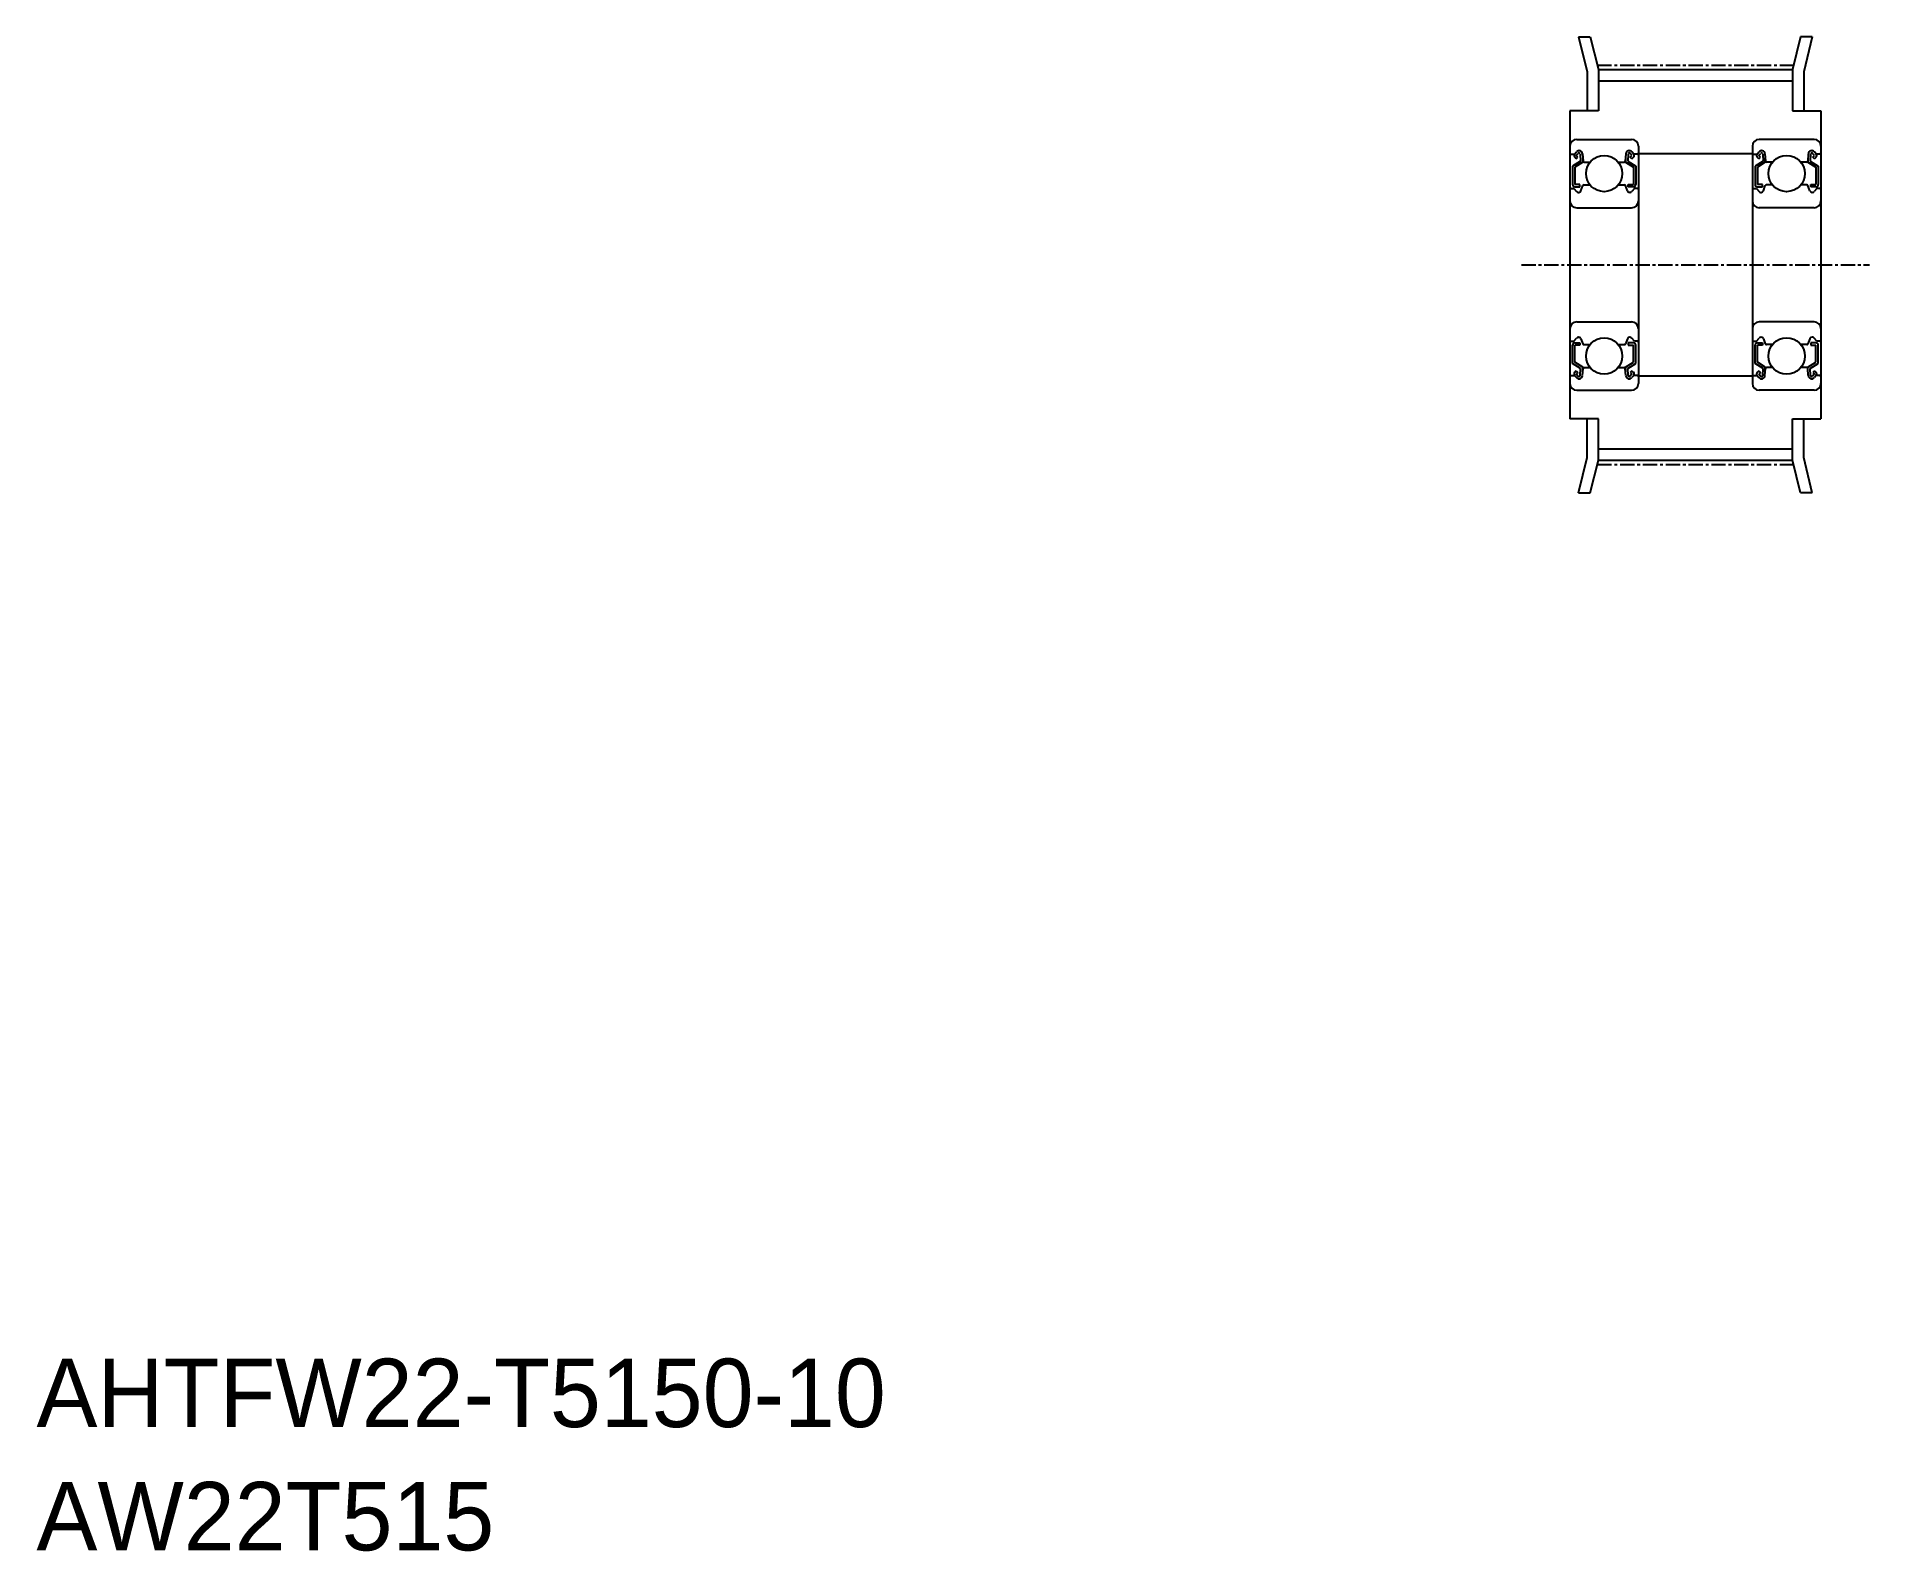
# Model space of a CAD drawing. Extents: x -286 to -125, y -61 to 72.
import ezdxf

# ---------------------------------------------------------------- set-up
doc = ezdxf.new("R2010")
doc.units = 0
doc.linetypes.add('CENTER', pattern=[2, 1.25, -0.25, 0.25, -0.25])
doc.layers.get('0').update_dxf_attribs({"linetype": 'CONTINUOUS'})
doc.layers.add('CENTER', color=1, linetype='CENTER')

msp = doc.modelspace()

# ---------------------------------------------------------------- linework, layer by layer
for p, q in [((-150.8, 71.91), (-150.05, 68.82)), ((-150.8, 71.91), (-149.77, 71.91)), ((-149.77, 71.91), (-149.05, 69.04)), ((-131.33, 71.91), (-132.05, 69.04)), ((-130.3, 71.91), (-131.33, 71.91)), ((-130.3, 71.91), (-131.05, 68.82)), ((-150.05, 68.82), (-150.05, 65.41)), ((-149.05, 69.04), (-149.05, 65.41)), ((-149.05, 69.04), (-132.05, 69.04)), ((-149.05, 68.04), (-132.05, 68.04)), ((-132.05, 69.04), (-132.05, 65.41)), ((-131.05, 68.82), (-131.05, 65.41)), ((-149.05, 65.41), (-151.55, 65.41)), ((-151.55, 65.41), (-151.55, 41.91)), ((-151.55, 65.41), (-151.55, 38.41)), ((-132.05, 65.41), (-129.55, 65.41)), ((-129.55, 65.41), (-129.55, 41.91)), ((-129.55, 65.41), (-129.55, 38.41)), ((-150.95, 62.91), (-146.15, 62.91)), ((-130.15, 62.91), (-134.95, 62.91)), ((-151.55, 62.31), (-151.55, 41.51)), ((-151.45, 61.61), (-151.14, 61.61)), ((-151.14, 61.61), (-150.98, 61.81)), ((-150.99, 61.2), (-151.13, 61.34)), ((-150.99, 61.48), (-150.82, 61.68)), ((-150.85, 61.34), (-150.99, 61.48)), ((-150.99, 61.2), (-150.85, 61.34)), ((-150.65, 61.62), (-150.62, 61.01)), ((-150.45, 61.64), (-150.4, 61)), ((-150.42, 61.25), (-150.42, 60.9)), ((-146.65, 61.64), (-146.7, 61)), ((-146.68, 61.25), (-146.68, 60.9)), ((-146.45, 61.62), (-146.48, 61.01)), ((-146.11, 61.48), (-146.28, 61.68)), ((-146.26, 61.34), (-146.11, 61.48)), ((-146.11, 61.2), (-146.26, 61.34)), ((-145.96, 61.61), (-146.12, 61.81)), ((-146.11, 61.2), (-145.97, 61.34)), ((-145.65, 61.61), (-145.96, 61.61)), ((-145.55, 62.31), (-145.55, 41.51)), ((-135.55, 62.31), (-135.55, 41.51)), ((-135.45, 61.61), (-135.14, 61.61)), ((-135.14, 61.61), (-134.98, 61.81)), ((-134.99, 61.2), (-135.13, 61.34)), ((-134.99, 61.48), (-134.82, 61.68)), ((-134.85, 61.34), (-134.99, 61.48)), ((-134.99, 61.2), (-134.85, 61.34)), ((-134.65, 61.62), (-134.62, 61.01)), ((-134.45, 61.64), (-134.4, 61)), ((-134.42, 61.25), (-134.42, 60.9)), ((-130.65, 61.64), (-130.7, 61)), ((-130.68, 61.25), (-130.68, 60.9)), ((-130.45, 61.62), (-130.48, 61.01)), ((-130.11, 61.48), (-130.28, 61.68)), ((-130.26, 61.34), (-130.11, 61.48)), ((-130.11, 61.2), (-130.26, 61.34)), ((-129.96, 61.61), (-130.12, 61.81)), ((-130.11, 61.2), (-129.97, 61.34)), ((-129.65, 61.61), (-129.96, 61.61)), ((-129.55, 62.31), (-129.55, 41.51)), ((-150.62, 61.01), (-151.32, 60.57)), ((-151.32, 60.57), (-151.32, 58.96)), ((-150.42, 60.9), (-151.12, 60.46)), ((-151.12, 60.46), (-151.12, 58.96)), ((-150.3, 60.91), (-149.78, 60.91)), ((-147.32, 60.91), (-146.8, 60.91)), ((-146.68, 60.9), (-145.98, 60.46)), ((-146.48, 61.01), (-145.78, 60.57)), ((-145.98, 60.46), (-145.98, 58.96)), ((-145.78, 60.57), (-145.78, 58.96)), ((-134.62, 61.01), (-135.32, 60.57)), ((-135.32, 60.57), (-135.32, 58.96)), ((-134.42, 60.9), (-135.12, 60.46)), ((-135.12, 60.46), (-135.12, 58.96)), ((-133.78, 60.91), (-134.3, 60.91)), ((-130.8, 60.91), (-131.32, 60.91)), ((-130.68, 60.9), (-129.98, 60.46)), ((-130.48, 61.01), (-129.78, 60.57)), ((-129.98, 60.46), (-129.98, 58.96)), ((-129.78, 60.57), (-129.78, 58.96)), ((-151.45, 58.61), (-151.2, 58.61)), ((-151.2, 58.61), (-150.97, 58.33)), ((-150.67, 58.96), (-151.12, 58.96)), ((-151.12, 58.76), (-150.67, 58.76)), ((-150.81, 58.26), (-150.78, 58.26)), ((-150.67, 58.76), (-150.67, 58.96)), ((-150.59, 58.4), (-150.43, 58.85)), ((-150.33, 58.91), (-149.78, 58.91)), ((-147.32, 58.91), (-146.77, 58.91)), ((-146.51, 58.4), (-146.68, 58.85)), ((-146.43, 58.76), (-146.43, 58.96)), ((-146.43, 58.96), (-145.98, 58.96)), ((-145.98, 58.76), (-146.43, 58.76)), ((-146.29, 58.26), (-146.32, 58.26)), ((-145.9, 58.61), (-146.13, 58.33)), ((-145.65, 58.61), (-145.9, 58.61)), ((-135.45, 58.61), (-135.2, 58.61)), ((-135.2, 58.61), (-134.97, 58.33)), ((-134.67, 58.96), (-135.12, 58.96)), ((-135.12, 58.76), (-134.67, 58.76)), ((-134.81, 58.26), (-134.78, 58.26)), ((-134.67, 58.76), (-134.67, 58.96)), ((-134.59, 58.4), (-134.43, 58.85)), ((-133.78, 58.91), (-134.33, 58.91)), ((-130.77, 58.91), (-131.32, 58.91)), ((-130.51, 58.4), (-130.68, 58.85)), ((-130.43, 58.76), (-130.43, 58.96)), ((-130.43, 58.96), (-129.98, 58.96)), ((-129.98, 58.76), (-130.43, 58.76)), ((-130.29, 58.26), (-130.32, 58.26)), ((-129.9, 58.61), (-130.13, 58.33)), ((-129.65, 58.61), (-129.9, 58.61)), ((-150.95, 56.91), (-146.15, 56.91)), ((-130.15, 56.91), (-134.95, 56.91)), ((-150.95, 46.91), (-146.15, 46.91)), ((-130.15, 46.91), (-134.95, 46.91)), ((-151.45, 45.21), (-151.2, 45.21)), ((-151.2, 45.21), (-150.97, 45.49)), ((-151.12, 45.06), (-150.67, 45.06)), ((-150.81, 45.56), (-150.78, 45.56)), ((-150.67, 45.06), (-150.67, 44.86)), ((-150.59, 45.43), (-150.43, 44.98)), ((-146.51, 45.43), (-146.68, 44.98)), ((-146.43, 45.06), (-146.43, 44.86)), ((-145.98, 45.06), (-146.43, 45.06)), ((-146.29, 45.56), (-146.32, 45.56)), ((-145.9, 45.21), (-146.13, 45.49)), ((-145.65, 45.21), (-145.9, 45.21)), ((-135.45, 45.21), (-135.2, 45.21)), ((-135.2, 45.21), (-134.97, 45.49)), ((-135.12, 45.06), (-134.67, 45.06)), ((-134.81, 45.56), (-134.78, 45.56)), ((-134.67, 45.06), (-134.67, 44.86)), ((-134.59, 45.43), (-134.43, 44.98)), ((-130.51, 45.43), (-130.68, 44.98)), ((-129.98, 45.06), (-130.43, 45.06)), ((-130.43, 45.06), (-130.43, 44.86)), ((-130.29, 45.56), (-130.32, 45.56)), ((-129.9, 45.21), (-130.13, 45.49)), ((-129.65, 45.21), (-129.9, 45.21)), ((-151.32, 43.25), (-151.32, 44.86)), ((-151.12, 43.36), (-151.12, 44.86)), ((-150.67, 44.86), (-151.12, 44.86)), ((-150.33, 44.91), (-149.78, 44.91)), ((-147.32, 44.91), (-146.77, 44.91)), ((-146.43, 44.86), (-145.98, 44.86)), ((-145.98, 43.36), (-145.98, 44.86)), ((-145.78, 43.25), (-145.78, 44.86)), ((-135.32, 43.25), (-135.32, 44.86)), ((-134.67, 44.86), (-135.12, 44.86)), ((-135.12, 43.36), (-135.12, 44.86)), ((-133.78, 44.91), (-134.33, 44.91)), ((-130.77, 44.91), (-131.32, 44.91)), ((-130.43, 44.86), (-129.98, 44.86)), ((-129.98, 43.36), (-129.98, 44.86)), ((-129.78, 43.25), (-129.78, 44.86)), ((-151.45, 42.21), (-151.14, 42.21)), ((-150.62, 42.82), (-151.32, 43.25)), ((-151.14, 42.21), (-150.98, 42.02)), ((-150.99, 42.62), (-151.13, 42.48)), ((-150.42, 42.93), (-151.12, 43.36)), ((-150.99, 42.62), (-150.85, 42.48)), ((-150.85, 42.48), (-150.99, 42.34)), ((-150.99, 42.34), (-150.82, 42.15)), ((-150.77, 43.15), (-150.77, 43.15)), ((-150.65, 42.2), (-150.62, 42.82)), ((-150.59, 43.04), (-150.59, 43.04)), ((-150.45, 42.19), (-150.4, 42.82)), ((-150.42, 42.58), (-150.42, 42.93)), ((-150.3, 42.91), (-149.78, 42.91)), ((-147.32, 42.91), (-146.8, 42.91)), ((-146.65, 42.19), (-146.7, 42.82)), ((-146.68, 42.93), (-145.98, 43.36)), ((-146.68, 42.58), (-146.68, 42.93)), ((-146.48, 42.82), (-145.78, 43.25)), ((-146.45, 42.2), (-146.48, 42.82)), ((-146.11, 42.34), (-146.28, 42.15)), ((-146.11, 42.62), (-146.26, 42.48)), ((-146.26, 42.48), (-146.11, 42.34)), ((-145.96, 42.21), (-146.12, 42.02)), ((-146.11, 42.62), (-145.97, 42.48)), ((-145.65, 42.21), (-145.96, 42.21)), ((-135.45, 42.21), (-135.14, 42.21)), ((-134.62, 42.82), (-135.32, 43.25)), ((-135.14, 42.21), (-134.98, 42.02)), ((-134.99, 42.62), (-135.13, 42.48)), ((-134.42, 42.93), (-135.12, 43.36)), ((-134.99, 42.62), (-134.85, 42.48)), ((-134.85, 42.48), (-134.99, 42.34)), ((-134.99, 42.34), (-134.82, 42.15)), ((-134.65, 42.2), (-134.62, 42.82)), ((-134.45, 42.19), (-134.4, 42.82)), ((-134.42, 42.58), (-134.42, 42.93)), ((-133.78, 42.91), (-134.3, 42.91)), ((-130.8, 42.91), (-131.32, 42.91)), ((-130.65, 42.19), (-130.7, 42.82)), ((-130.68, 42.93), (-129.98, 43.36)), ((-130.68, 42.58), (-130.68, 42.93)), ((-130.51, 43.04), (-130.51, 43.04)), ((-130.48, 42.82), (-129.78, 43.25)), ((-130.45, 42.2), (-130.48, 42.82)), ((-130.33, 43.15), (-130.33, 43.15)), ((-130.11, 42.34), (-130.28, 42.15)), ((-130.11, 42.62), (-130.26, 42.48)), ((-130.26, 42.48), (-130.11, 42.34)), ((-129.96, 42.21), (-130.12, 42.02)), ((-130.11, 42.62), (-129.97, 42.48)), ((-129.65, 42.21), (-129.96, 42.21)), ((-150.95, 40.91), (-146.15, 40.91)), ((-130.15, 40.91), (-134.95, 40.91)), ((-149.05, 38.41), (-151.55, 38.41)), ((-150.05, 35.01), (-150.05, 38.41)), ((-149.05, 34.79), (-149.05, 38.41)), ((-132.05, 38.41), (-129.55, 38.41)), ((-132.05, 34.79), (-132.05, 38.41)), ((-131.05, 35.01), (-131.05, 38.41)), ((-149.05, 35.78), (-132.05, 35.78)), ((-150.8, 31.91), (-150.05, 35.01)), ((-149.77, 31.91), (-149.05, 34.79)), ((-149.05, 34.79), (-132.05, 34.79)), ((-131.33, 31.91), (-132.05, 34.79)), ((-130.3, 31.91), (-131.05, 35.01)), ((-150.8, 31.91), (-149.77, 31.91)), ((-130.3, 31.91), (-131.33, 31.91))]:
    msp.add_line(p, q)
at = {"color": 7, "linetype": 'CONTINUOUS'}
for p, q in [((-145.55, 61.66), (-135.55, 61.66)), ((-145.55, 42.16), (-135.55, 42.16))]:
    msp.add_line(p, q, dxfattribs=at)
for centre in [(-148.55, 59.91), (-132.55, 59.91), (-148.55, 43.91), (-132.55, 43.91)]:
    msp.add_circle(centre, 1.59)
for centre, radius, start, end in [((-150.95, 62.31), 0.6, 90, 180), ((-146.15, 62.31), 0.6, 0, 90), ((-134.95, 62.31), 0.6, 90, 180), ((-130.15, 62.31), 0.6, 0, 90), ((-151.45, 61.71), 0.1, 180, 270), ((-150.99, 61.48), 0.2, 139.8648, 225.0001), ((-150.75, 61.62), 0.298, 5.0005, 140.1714), ((-150.75, 61.62), 0.0983, 4.6645, 139.9739), ((-146.35, 61.62), 0.298, 39.8286, 174.9997), ((-146.35, 61.62), 0.0983, 40.0264, 175.3357), ((-146.11, 61.48), 0.2, 314.9967, 40.1352), ((-145.65, 61.71), 0.1, 269.9995, 359.9913), ((-135.45, 61.71), 0.1, 180.0087, 270.0005), ((-134.99, 61.48), 0.2, 139.8648, 225.0033), ((-134.75, 61.62), 0.298, 5.0003, 140.1714), ((-134.75, 61.62), 0.0983, 4.6643, 139.9736), ((-130.35, 61.62), 0.298, 39.8286, 174.9995), ((-130.35, 61.62), 0.0983, 40.0261, 175.3355), ((-130.11, 61.48), 0.2, 314.9999, 40.1352), ((-129.65, 61.71), 0.1, 270, 360), ((-150.3, 61.01), 0.1, 185.1444, 270), ((-146.8, 61.01), 0.1, 269.9995, 354.8557), ((-134.3, 61.01), 0.1, 185.1443, 270.0005), ((-130.8, 61.01), 0.1, 270, 354.8556), ((-151.45, 58.51), 0.1, 89.9995, 180), ((-151.12, 58.96), 0.2, 180, 270), ((-150.81, 58.46), 0.2, 220.1384, 270), ((-150.78, 58.46), 0.2, 270, 340.1117), ((-150.33, 58.81), 0.1, 89.9995, 160.1157), ((-146.77, 58.81), 0.1, 19.8845, 90.0002), ((-146.32, 58.46), 0.2, 199.8883, 269.9998), ((-146.29, 58.46), 0.2, 269.9998, 319.8615), ((-145.98, 58.96), 0.2, 269.9998, 359.9956), ((-145.65, 58.51), 0.1, 359.9913, 90.0002), ((-135.45, 58.51), 0.1, 89.9998, 180.0087), ((-135.12, 58.96), 0.2, 180.0044, 270.0002), ((-134.81, 58.46), 0.2, 220.1385, 270.0002), ((-134.78, 58.46), 0.2, 270.0002, 340.1117), ((-134.33, 58.81), 0.1, 89.9998, 160.1155), ((-130.77, 58.81), 0.1, 19.8843, 90.0005), ((-130.32, 58.46), 0.2, 199.8883, 270), ((-130.29, 58.46), 0.2, 270, 319.8616), ((-129.98, 58.96), 0.2, 270, 360), ((-129.65, 58.51), 0.1, 360, 90.0005), ((-150.95, 57.51), 0.6, 180, 270), ((-146.15, 57.51), 0.6, 270, 0), ((-134.95, 57.51), 0.6, 180, 270), ((-130.15, 57.51), 0.6, 270, 0), ((-150.95, 46.31), 0.6, 90, 180), ((-146.15, 46.31), 0.6, 0, 90), ((-134.95, 46.31), 0.6, 90, 180), ((-130.15, 46.31), 0.6, 0, 90), ((-151.45, 45.31), 0.1, 179.9999, 270.0005), ((-151.12, 44.86), 0.2, 90, 179.9999), ((-150.81, 45.36), 0.2, 90, 139.8616), ((-150.78, 45.36), 0.2, 19.8883, 90), ((-146.32, 45.36), 0.2, 90.0002, 160.1117), ((-146.29, 45.36), 0.2, 40.1385, 90.0002), ((-145.98, 44.86), 0.2, 0.0044, 90.0002), ((-145.65, 45.31), 0.1, 269.9998, 0.0087), ((-135.45, 45.31), 0.1, 179.9913, 270.0002), ((-135.12, 44.86), 0.2, 89.9998, 179.9956), ((-134.81, 45.36), 0.2, 89.9998, 139.8615), ((-134.78, 45.36), 0.2, 19.8883, 89.9998), ((-130.32, 45.36), 0.2, 90, 160.1117), ((-130.29, 45.36), 0.2, 40.1384, 90), ((-129.98, 44.86), 0.2, 0.0001, 90), ((-129.65, 45.31), 0.1, 269.9995, 0.0001), ((-150.33, 45.01), 0.1, 199.8843, 270.0005), ((-146.77, 45.01), 0.1, 269.9998, 340.1155), ((-134.33, 45.01), 0.1, 199.8845, 270.0002), ((-130.77, 45.01), 0.1, 269.9995, 340.1157), ((-151.45, 42.11), 0.1, 90, 179.9999), ((-150.99, 42.34), 0.2, 134.9999, 220.1352), ((-150.75, 42.21), 0.298, 219.8286, 354.9995), ((-150.75, 42.21), 0.0983, 220.0261, 355.3354), ((-150.3, 42.81), 0.1, 90, 174.8556), ((-146.8, 42.81), 0.1, 5.1443, 90.0005), ((-146.35, 42.21), 0.298, 185.0003, 320.1714), ((-146.35, 42.21), 0.0983, 184.6643, 319.9736), ((-146.11, 42.34), 0.2, 319.8647, 45.0033), ((-145.65, 42.11), 0.1, 0.0087, 90.0005), ((-135.45, 42.11), 0.1, 89.9995, 179.9913), ((-134.99, 42.34), 0.2, 134.9967, 220.1353), ((-134.75, 42.21), 0.298, 219.8286, 354.9997), ((-134.75, 42.21), 0.0983, 220.0264, 355.3357), ((-134.3, 42.81), 0.1, 89.9995, 174.8557), ((-130.8, 42.81), 0.1, 5.1444, 90), ((-130.35, 42.21), 0.298, 185.0005, 320.1714), ((-130.35, 42.21), 0.0983, 184.6645, 319.9739), ((-130.11, 42.34), 0.2, 319.8648, 45.0001), ((-129.65, 42.11), 0.1, 0.0001, 90), ((-150.95, 41.51), 0.6, 180, 270), ((-146.15, 41.51), 0.6, 270, 0), ((-134.95, 41.51), 0.6, 180, 270), ((-130.15, 41.51), 0.6, 270, 0)]:
    msp.add_arc(centre, radius, start, end)
at = {"layer": 'CENTER', "color": 1, "linetype": 'CENTER'}
for p, q in [((-149.15, 69.42), (-131.96, 69.42)), ((-155.8, 51.91), (-125.3, 51.91)), ((-149.15, 34.41), (-131.96, 34.41))]:
    msp.add_line(p, q, dxfattribs=at)

# ---------------------------------------------------------------- texts
at = {"color": 7, "linetype": 'CONTINUOUS'}
for s, p in [('AHTFW22-T5150-10', (-285.99, -50)), ('AW22T515', (-285.99, -60.81))]:
    msp.add_text(s, height=6, dxfattribs=at).set_placement(p)

doc.saveas('drawing.dxf')
